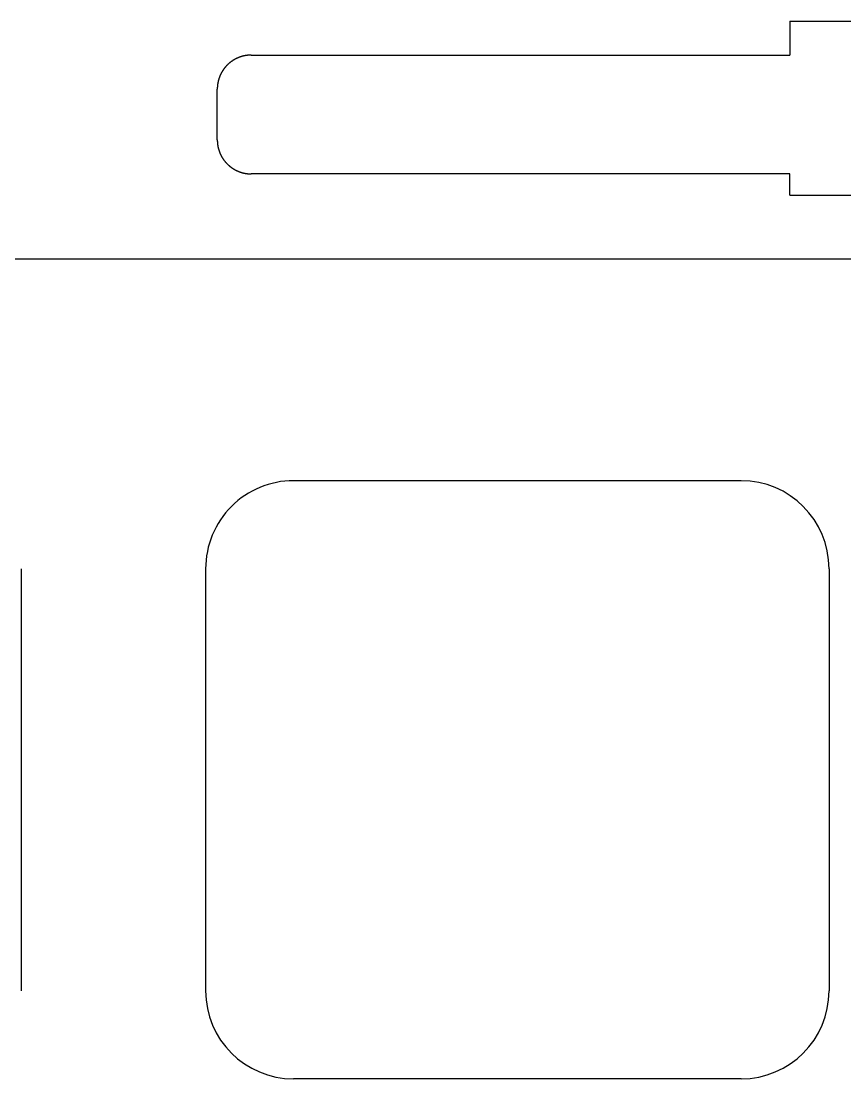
# Model space of a CAD drawing. Header units: millimetres. Extents: x -11 to 340, y -118 to 18.
# Drawn here: x 131.18 to 150.6, y -7.05 to 17.88 of the extents above; entities that cross this region are included whole.
import ezdxf

# ---------------------------------------------------------------- set-up
doc = ezdxf.new("R2010")
doc.units = ezdxf.units.MM
doc.header["$MEASUREMENT"] = 0
doc.layers.add('BLACK', color=7, linetype='CONTINUOUS')

msp = doc.modelspace()

# ---------------------------------------------------------------- linework, layer by layer
at = {"layer": 'BLACK', "linetype": 'Continuous'}
for p, q in [((149.3, 17.882529), (149.3, 17.082529)), ((149.3, 17.882529), (179.3, 17.882529)), ((136.168797, 16.956489), (136.162082, 16.952136)), ((136.175553, 16.960773), (136.168797, 16.956489)), ((136.182351, 16.964989), (136.175553, 16.960773)), ((136.189188, 16.969135), (136.182351, 16.964989)), ((136.196065, 16.973212), (136.189188, 16.969135)), ((136.202981, 16.977219), (136.196065, 16.973212)), ((136.209935, 16.981156), (136.202981, 16.977219)), ((136.216927, 16.985022), (136.209935, 16.981156)), ((136.223955, 16.988817), (136.216927, 16.985022)), ((136.231019, 16.992541), (136.223955, 16.988817)), ((136.238118, 16.996192), (136.231019, 16.992541)), ((136.245252, 16.999772), (136.238118, 16.996192)), ((136.25242, 17.00328), (136.245252, 16.999772)), ((136.259621, 17.006714), (136.25242, 17.00328)), ((136.266854, 17.010076), (136.259621, 17.006714)), ((136.274119, 17.013364), (136.266854, 17.010076)), ((136.281416, 17.016579), (136.274119, 17.013364)), ((136.288743, 17.01972), (136.281416, 17.016579)), ((136.2961, 17.022786), (136.288743, 17.01972)), ((136.303486, 17.025779), (136.2961, 17.022786)), ((136.310901, 17.028696), (136.303486, 17.025779)), ((136.318343, 17.031539), (136.310901, 17.028696)), ((136.325813, 17.034307), (136.318343, 17.031539)), ((136.33331, 17.036999), (136.325813, 17.034307)), ((136.340832, 17.039616), (136.33331, 17.036999)), ((136.34838, 17.042157), (136.340832, 17.039616)), ((136.355953, 17.044622), (136.34838, 17.042157)), ((136.36355, 17.047011), (136.355953, 17.044622)), ((136.37117, 17.049323), (136.36355, 17.047011)), ((136.378814, 17.051559), (136.37117, 17.049323)), ((136.38648, 17.053718), (136.378814, 17.051559)), ((136.394167, 17.055801), (136.38648, 17.053718)), ((136.401876, 17.057806), (136.394167, 17.055801)), ((136.409606, 17.059734), (136.401876, 17.057806)), ((136.417356, 17.061585), (136.409606, 17.059734)), ((136.425125, 17.063358), (136.417356, 17.061585)), ((136.432913, 17.065054), (136.425125, 17.063358)), ((136.44072, 17.066672), (136.432913, 17.065054)), ((136.448545, 17.068212), (136.44072, 17.066672)), ((136.456388, 17.069674), (136.448545, 17.068212)), ((136.464247, 17.071058), (136.456388, 17.069674)), ((136.472123, 17.072364), (136.464247, 17.071058)), ((136.480015, 17.073591), (136.472123, 17.072364)), ((136.487922, 17.07474), (136.480015, 17.073591)), ((136.495845, 17.07581), (136.487922, 17.07474)), ((136.503782, 17.076802), (136.495845, 17.07581)), ((136.511733, 17.077715), (136.503782, 17.076802)), ((136.519697, 17.078549), (136.511733, 17.077715)), ((136.527675, 17.079304), (136.519697, 17.078549)), ((136.535666, 17.07998), (136.527675, 17.079304)), ((136.543669, 17.080576), (136.535666, 17.07998)), ((136.551684, 17.081094), (136.543669, 17.080576)), ((136.55971, 17.081532), (136.551684, 17.081094)), ((136.567747, 17.081891), (136.55971, 17.081532)), ((136.575796, 17.08217), (136.567747, 17.081891)), ((136.583854, 17.082369), (136.575796, 17.08217)), ((136.591922, 17.082489), (136.583854, 17.082369)), ((136.6, 17.082529), (136.591922, 17.082489)), ((136.6, 17.082529), (149.3, 17.082529)), ((135.922397, 16.707996), (135.920274, 16.704604)), ((135.924538, 16.711379), (135.922397, 16.707996)), ((135.926695, 16.714751), (135.924538, 16.711379)), ((135.928869, 16.718113), (135.926695, 16.714751)), ((135.93106, 16.721464), (135.928869, 16.718113)), ((135.933269, 16.724805), (135.93106, 16.721464)), ((135.935494, 16.728134), (135.933269, 16.724805)), ((135.937736, 16.731453), (135.935494, 16.728134)), ((135.939994, 16.73476), (135.937736, 16.731453)), ((135.94227, 16.738058), (135.939994, 16.73476)), ((135.944562, 16.741343), (135.94227, 16.738058)), ((135.946871, 16.744618), (135.944562, 16.741343)), ((135.949196, 16.747881), (135.946871, 16.744618)), ((135.951538, 16.751133), (135.949196, 16.747881)), ((135.953896, 16.754373), (135.951538, 16.751133)), ((135.95627, 16.757602), (135.953896, 16.754373)), ((135.958661, 16.760819), (135.95627, 16.757602)), ((135.961068, 16.764025), (135.958661, 16.760819)), ((135.963491, 16.767218), (135.961068, 16.764025)), ((135.96593, 16.7704), (135.963491, 16.767218)), ((135.968385, 16.773569), (135.96593, 16.7704)), ((135.970856, 16.776727), (135.968385, 16.773569)), ((135.973343, 16.779873), (135.970856, 16.776727)), ((135.975846, 16.783006), (135.973343, 16.779873)), ((135.978364, 16.786127), (135.975846, 16.783006)), ((135.980899, 16.789235), (135.978364, 16.786127)), ((135.983448, 16.792331), (135.980899, 16.789235)), ((135.986014, 16.795415), (135.983448, 16.792331)), ((135.988594, 16.798485), (135.986014, 16.795415)), ((135.991191, 16.801543), (135.988594, 16.798485)), ((135.993802, 16.804588), (135.991191, 16.801543)), ((135.996429, 16.80762), (135.993802, 16.804588)), ((135.999071, 16.810639), (135.996429, 16.80762)), ((136.001728, 16.813645), (135.999071, 16.810639)), ((136.0044, 16.816638), (136.001728, 16.813645)), ((136.007087, 16.819617), (136.0044, 16.816638)), ((136.009789, 16.822583), (136.007087, 16.819617)), ((136.012506, 16.825536), (136.009789, 16.822583)), ((136.015237, 16.828475), (136.012506, 16.825536)), ((136.017984, 16.831401), (136.015237, 16.828475)), ((136.020744, 16.834312), (136.017984, 16.831401)), ((136.02352, 16.83721), (136.020744, 16.834312)), ((136.026309, 16.840095), (136.02352, 16.83721)), ((136.029113, 16.842965), (136.026309, 16.840095)), ((136.031931, 16.845821), (136.029113, 16.842965)), ((136.03761, 16.851491), (136.031931, 16.845821)), ((136.043346, 16.857104), (136.03761, 16.851491)), ((136.049136, 16.86266), (136.043346, 16.857104)), ((136.054982, 16.868157), (136.049136, 16.86266)), ((136.060881, 16.873595), (136.054982, 16.868157)), ((136.066834, 16.878974), (136.060881, 16.873595)), ((136.07284, 16.884292), (136.066834, 16.878974)), ((136.078898, 16.889551), (136.07284, 16.884292)), ((136.085007, 16.894747), (136.078898, 16.889551)), ((136.091168, 16.899882), (136.085007, 16.894747)), ((136.097378, 16.904955), (136.091168, 16.899882)), ((136.103638, 16.909965), (136.097378, 16.904955)), ((136.109946, 16.914911), (136.103638, 16.909965)), ((136.116302, 16.919793), (136.109946, 16.914911)), ((136.122706, 16.924611), (136.116302, 16.919793)), ((136.129156, 16.929364), (136.122706, 16.924611)), ((136.135653, 16.934051), (136.129156, 16.929364)), ((136.142194, 16.938673), (136.135653, 16.934051)), ((136.14878, 16.943227), (136.142194, 16.938673)), ((136.155409, 16.947715), (136.14878, 16.943227)), ((136.162082, 16.952136), (136.155409, 16.947715)), ((135.819374, 16.458313), (135.818511, 16.454419)), ((135.820257, 16.462205), (135.819374, 16.458313)), ((135.821159, 16.46609), (135.820257, 16.462205)), ((135.82208, 16.469972), (135.821159, 16.46609)), ((135.823021, 16.473846), (135.82208, 16.469972)), ((135.823981, 16.477718), (135.823021, 16.473846)), ((135.824961, 16.481583), (135.823981, 16.477718)), ((135.82596, 16.485444), (135.824961, 16.481583)), ((135.826978, 16.489298), (135.82596, 16.485444)), ((135.828015, 16.493149), (135.826978, 16.489298)), ((135.829072, 16.496992), (135.828015, 16.493149)), ((135.830148, 16.500832), (135.829072, 16.496992)), ((135.831243, 16.504664), (135.830148, 16.500832)), ((135.832358, 16.508493), (135.831243, 16.504664)), ((135.833491, 16.512314), (135.832358, 16.508493)), ((135.834644, 16.516131), (135.833491, 16.512314)), ((135.835816, 16.51994), (135.834644, 16.516131)), ((135.837007, 16.523746), (135.835816, 16.51994)), ((135.838217, 16.527543), (135.837007, 16.523746)), ((135.839447, 16.531336), (135.838217, 16.527543)), ((135.840695, 16.535121), (135.839447, 16.531336)), ((135.841962, 16.538902), (135.840695, 16.535121)), ((135.843248, 16.542674), (135.841962, 16.538902)), ((135.844554, 16.546442), (135.843248, 16.542674)), ((135.845878, 16.550201), (135.844554, 16.546442)), ((135.847221, 16.553956), (135.845878, 16.550201)), ((135.848583, 16.557703), (135.847221, 16.553956)), ((135.849964, 16.561444), (135.848583, 16.557703)), ((135.851364, 16.565177), (135.849964, 16.561444)), ((135.852782, 16.568905), (135.851364, 16.565177)), ((135.854219, 16.572624), (135.852782, 16.568905)), ((135.855676, 16.576338), (135.854219, 16.572624)), ((135.85715, 16.580042), (135.855676, 16.576338)), ((135.858644, 16.583742), (135.85715, 16.580042)), ((135.860156, 16.587432), (135.858644, 16.583742)), ((135.861687, 16.591117), (135.860156, 16.587432)), ((135.863236, 16.594793), (135.861687, 16.591117)), ((135.864804, 16.598462), (135.863236, 16.594793)), ((135.86639, 16.602123), (135.864804, 16.598462)), ((135.867995, 16.605777), (135.86639, 16.602123)), ((135.869618, 16.609422), (135.867995, 16.605777)), ((135.87126, 16.613061), (135.869618, 16.609422)), ((135.87292, 16.61669), (135.87126, 16.613061)), ((135.874598, 16.620313), (135.87292, 16.61669)), ((135.876295, 16.623926), (135.874598, 16.620313)), ((135.87801, 16.627532), (135.876295, 16.623926)), ((135.879743, 16.631129), (135.87801, 16.627532)), ((135.881495, 16.634719), (135.879743, 16.631129)), ((135.883264, 16.638298), (135.881495, 16.634719)), ((135.885052, 16.641871), (135.883264, 16.638298)), ((135.886857, 16.645434), (135.885052, 16.641871)), ((135.888681, 16.648989), (135.886857, 16.645434)), ((135.890522, 16.652534), (135.888681, 16.648989)), ((135.892382, 16.656071), (135.890522, 16.652534)), ((135.894259, 16.659599), (135.892382, 16.656071)), ((135.896155, 16.663118), (135.894259, 16.659599)), ((135.898068, 16.666627), (135.896155, 16.663118)), ((135.899999, 16.670128), (135.898068, 16.666627)), ((135.901948, 16.673619), (135.899999, 16.670128)), ((135.903914, 16.677101), (135.901948, 16.673619)), ((135.905898, 16.680572), (135.903914, 16.677101)), ((135.9079, 16.684036), (135.905898, 16.680572)), ((135.909918, 16.687488), (135.9079, 16.684036)), ((135.911955, 16.690931), (135.909918, 16.687488)), ((135.914008, 16.694364), (135.911955, 16.690931)), ((135.91608, 16.697788), (135.914008, 16.694364)), ((135.918168, 16.7012), (135.91608, 16.697788)), ((135.920274, 16.704604), (135.918168, 16.7012)), ((135.800014, 16.287302), (135.8, 16.283257)), ((135.8, 16.283257), (135.8, 16.282529)), ((135.8, 15.082529), (135.8, 16.282529)), ((135.800048, 16.291343), (135.800014, 16.287302)), ((135.800101, 16.295384), (135.800048, 16.291343)), ((135.800175, 16.29942), (135.800101, 16.295384)), ((135.800268, 16.303456), (135.800175, 16.29942)), ((135.800382, 16.307487), (135.800268, 16.303456)), ((135.800515, 16.311518), (135.800382, 16.307487)), ((135.800669, 16.315544), (135.800515, 16.311518)), ((135.800842, 16.31957), (135.800669, 16.315544)), ((135.801036, 16.32359), (135.800842, 16.31957)), ((135.801249, 16.327611), (135.801036, 16.32359)), ((135.801482, 16.331625), (135.801249, 16.327611)), ((135.801735, 16.33564), (135.801482, 16.331625)), ((135.802008, 16.339649), (135.801735, 16.33564)), ((135.802301, 16.343657), (135.802008, 16.339649)), ((135.802613, 16.34766), (135.802301, 16.343657)), ((135.802946, 16.351663), (135.802613, 16.34766)), ((135.803298, 16.35566), (135.802946, 16.351663)), ((135.80367, 16.359656), (135.803298, 16.35566)), ((135.804062, 16.363646), (135.80367, 16.359656)), ((135.804474, 16.367635), (135.804062, 16.363646)), ((135.804905, 16.371619), (135.804474, 16.367635)), ((135.805356, 16.375602), (135.804905, 16.371619)), ((135.805827, 16.379578), (135.805356, 16.375602)), ((135.806318, 16.383554), (135.805827, 16.379578)), ((135.806828, 16.387524), (135.806318, 16.383554)), ((135.807358, 16.391492), (135.806828, 16.387524)), ((135.807908, 16.395454), (135.807358, 16.391492)), ((135.808478, 16.399415), (135.807908, 16.395454)), ((135.809067, 16.40337), (135.808478, 16.399415)), ((135.809676, 16.407323), (135.809067, 16.40337)), ((135.810304, 16.41127), (135.809676, 16.407323)), ((135.810953, 16.415215), (135.810304, 16.41127)), ((135.81162, 16.419153), (135.810953, 16.415215)), ((135.812308, 16.42309), (135.81162, 16.419153)), ((135.813015, 16.427021), (135.812308, 16.42309)), ((135.813742, 16.430949), (135.813015, 16.427021)), ((135.814487, 16.434871), (135.813742, 16.430949)), ((135.815253, 16.43879), (135.814487, 16.434871)), ((135.816038, 16.442703), (135.815253, 16.43879)), ((135.816843, 16.446614), (135.816038, 16.442703)), ((135.817667, 16.450518), (135.816843, 16.446614)), ((135.818511, 16.454419), (135.817667, 16.450518)), ((135.8, 15.082529), (135.80004, 15.074451)), ((135.80004, 15.074451), (135.80016, 15.066383)), ((135.80016, 15.066383), (135.800359, 15.058325)), ((135.800359, 15.058325), (135.800638, 15.050276)), ((135.800638, 15.050276), (135.800997, 15.042239)), ((135.800997, 15.042239), (135.801435, 15.034213)), ((135.801435, 15.034213), (135.801953, 15.026198)), ((135.801953, 15.026198), (135.802549, 15.018195)), ((135.802549, 15.018195), (135.803225, 15.010204)), ((135.803225, 15.010204), (135.80398, 15.002226)), ((135.80398, 15.002226), (135.804814, 14.994262)), ((135.804814, 14.994262), (135.805727, 14.986311)), ((135.805727, 14.986311), (135.806719, 14.978374)), ((135.806719, 14.978374), (135.807789, 14.970451)), ((135.807789, 14.970451), (135.808938, 14.962544)), ((135.808938, 14.962544), (135.810165, 14.954652)), ((135.810165, 14.954652), (135.811471, 14.946776)), ((135.811471, 14.946776), (135.812855, 14.938917)), ((135.812855, 14.938917), (135.814317, 14.931074)), ((135.814317, 14.931074), (135.815857, 14.923249)), ((135.815857, 14.923249), (135.817475, 14.915442)), ((135.817475, 14.915442), (135.819171, 14.907654)), ((135.819171, 14.907654), (135.820944, 14.899884)), ((135.820944, 14.899884), (135.822795, 14.892135)), ((135.822795, 14.892135), (135.824723, 14.884405)), ((135.824723, 14.884405), (135.826728, 14.876696)), ((135.826728, 14.876696), (135.828811, 14.869008)), ((135.828811, 14.869008), (135.83097, 14.861343)), ((135.83097, 14.861343), (135.833206, 14.853699)), ((135.833206, 14.853699), (135.835518, 14.846079)), ((135.835518, 14.846079), (135.837907, 14.838482)), ((135.837907, 14.838482), (135.840372, 14.830909)), ((135.840372, 14.830909), (135.842913, 14.823361)), ((135.842913, 14.823361), (135.84553, 14.815839)), ((135.84553, 14.815839), (135.848222, 14.808342)), ((135.848222, 14.808342), (135.85099, 14.800872)), ((135.85099, 14.800872), (135.853833, 14.79343)), ((135.853833, 14.79343), (135.85675, 14.786015)), ((135.85675, 14.786015), (135.859743, 14.778629)), ((135.859743, 14.778629), (135.862809, 14.771272)), ((135.862809, 14.771272), (135.86595, 14.763945)), ((135.86595, 14.763945), (135.869165, 14.756648)), ((135.869165, 14.756648), (135.872453, 14.749383)), ((135.872453, 14.749383), (135.875815, 14.74215)), ((135.875815, 14.74215), (135.879249, 14.734949)), ((135.879249, 14.734949), (135.882757, 14.727781)), ((135.882757, 14.727781), (135.886337, 14.720647)), ((135.886337, 14.720647), (135.889988, 14.713548)), ((135.889988, 14.713548), (135.893712, 14.706484)), ((135.893712, 14.706484), (135.897507, 14.699456)), ((135.897507, 14.699456), (135.901373, 14.692464)), ((135.901373, 14.692464), (135.90531, 14.68551)), ((135.90531, 14.68551), (135.909317, 14.678594)), ((135.909317, 14.678594), (135.913394, 14.671717)), ((135.913394, 14.671717), (135.91754, 14.66488)), ((135.91754, 14.66488), (135.921756, 14.658082)), ((135.921756, 14.658082), (135.92604, 14.651326)), ((135.92604, 14.651326), (135.930393, 14.644611)), ((135.930393, 14.644611), (135.934814, 14.637938)), ((135.934814, 14.637938), (135.939301, 14.631309)), ((135.939301, 14.631309), (135.943856, 14.624723)), ((135.943856, 14.624723), (135.948478, 14.618182)), ((135.948478, 14.618182), (135.953165, 14.611685)), ((135.953165, 14.611685), (135.957918, 14.605235)), ((135.957918, 14.605235), (135.962736, 14.598832)), ((135.962736, 14.598832), (135.967618, 14.592475)), ((135.967618, 14.592475), (135.972564, 14.586167)), ((135.972564, 14.586167), (135.977574, 14.579907)), ((135.977574, 14.579907), (135.982647, 14.573697)), ((135.982647, 14.573697), (135.987782, 14.567537)), ((135.987782, 14.567537), (135.992978, 14.561427)), ((135.992978, 14.561427), (135.998236, 14.555369)), ((135.998236, 14.555369), (136.003555, 14.549363)), ((136.003555, 14.549363), (136.008934, 14.54341)), ((136.008934, 14.54341), (136.014372, 14.537511)), ((136.014372, 14.537511), (136.019869, 14.531665)), ((136.019869, 14.531665), (136.025425, 14.525875)), ((136.025425, 14.525875), (136.031038, 14.52014)), ((136.031038, 14.52014), (136.036708, 14.514461)), ((136.036708, 14.514461), (136.039564, 14.511642)), ((136.039564, 14.511642), (136.042434, 14.508838)), ((136.042434, 14.508838), (136.045318, 14.506049)), ((136.045318, 14.506049), (136.048217, 14.503273)), ((136.048217, 14.503273), (136.051128, 14.500513)), ((136.051128, 14.500513), (136.054054, 14.497766)), ((136.054054, 14.497766), (136.056993, 14.495035)), ((136.056993, 14.495035), (136.059946, 14.492318)), ((136.059946, 14.492318), (136.062912, 14.489616)), ((136.062912, 14.489616), (136.065891, 14.486929)), ((136.065891, 14.486929), (136.068884, 14.484257)), ((136.068884, 14.484257), (136.07189, 14.4816)), ((136.07189, 14.4816), (136.074909, 14.478958)), ((136.074909, 14.478958), (136.077941, 14.476331)), ((136.077941, 14.476331), (136.080986, 14.47372)), ((136.080986, 14.47372), (136.084044, 14.471123)), ((136.084044, 14.471123), (136.087114, 14.468543)), ((136.087114, 14.468543), (136.090198, 14.465977)), ((136.090198, 14.465977), (136.093294, 14.463428)), ((136.093294, 14.463428), (136.096402, 14.460893)), ((136.096402, 14.460893), (136.099523, 14.458375)), ((136.099523, 14.458375), (136.102656, 14.455872)), ((136.102656, 14.455872), (136.105802, 14.453385)), ((136.105802, 14.453385), (136.108959, 14.450914)), ((136.108959, 14.450914), (136.112129, 14.448459)), ((136.112129, 14.448459), (136.115311, 14.44602)), ((136.115311, 14.44602), (136.118504, 14.443597)), ((136.118504, 14.443597), (136.12171, 14.44119)), ((136.12171, 14.44119), (136.124927, 14.438799)), ((136.124927, 14.438799), (136.128156, 14.436425)), ((136.128156, 14.436425), (136.131396, 14.434067)), ((136.131396, 14.434067), (136.134648, 14.431725)), ((136.134648, 14.431725), (136.137911, 14.4294)), ((136.137911, 14.4294), (136.141186, 14.427091)), ((136.141186, 14.427091), (136.144471, 14.424799)), ((136.144471, 14.424799), (136.147769, 14.422523)), ((136.147769, 14.422523), (136.151076, 14.420265)), ((136.151076, 14.420265), (136.154395, 14.418023)), ((136.154395, 14.418023), (136.157724, 14.415798)), ((136.157724, 14.415798), (136.161065, 14.413589)), ((136.161065, 14.413589), (136.164416, 14.411398)), ((136.164416, 14.411398), (136.167778, 14.409224)), ((136.167778, 14.409224), (136.17115, 14.407067)), ((136.17115, 14.407067), (136.174533, 14.404926)), ((136.174533, 14.404926), (136.177925, 14.402804)), ((136.177925, 14.402804), (136.181329, 14.400697)), ((136.181329, 14.400697), (136.184741, 14.398609)), ((136.184741, 14.398609), (136.188165, 14.396538)), ((136.188165, 14.396538), (136.191598, 14.394484)), ((136.191598, 14.394484), (136.195041, 14.392447)), ((136.195041, 14.392447), (136.198493, 14.390429)), ((136.198493, 14.390429), (136.201957, 14.388427)), ((136.201957, 14.388427), (136.205428, 14.386443)), ((136.205428, 14.386443), (136.20891, 14.384477)), ((136.20891, 14.384477), (136.212401, 14.382528)), ((136.212401, 14.382528), (136.215902, 14.380597)), ((136.215902, 14.380597), (136.219411, 14.378684)), ((136.219411, 14.378684), (136.22293, 14.376789)), ((136.22293, 14.376789), (136.226457, 14.374911)), ((136.226457, 14.374911), (136.229995, 14.373051)), ((136.229995, 14.373051), (136.23354, 14.37121)), ((136.23354, 14.37121), (136.237095, 14.369386)), ((136.237095, 14.369386), (136.240658, 14.367581)), ((136.240658, 14.367581), (136.244231, 14.365793)), ((136.244231, 14.365793), (136.24781, 14.364024)), ((136.24781, 14.364024), (136.2514, 14.362272)), ((136.2514, 14.362272), (136.254997, 14.360539)), ((136.254997, 14.360539), (136.258603, 14.358824)), ((136.258603, 14.358824), (136.262216, 14.357127)), ((136.262216, 14.357127), (136.265839, 14.355449)), ((136.265839, 14.355449), (136.269468, 14.353789)), ((136.269468, 14.353789), (136.273107, 14.352147)), ((136.273107, 14.352147), (136.276752, 14.350524)), ((136.276752, 14.350524), (136.280406, 14.348919)), ((136.280406, 14.348919), (136.284067, 14.347333)), ((136.284067, 14.347333), (136.287736, 14.345765)), ((136.287736, 14.345765), (136.291412, 14.344216)), ((136.291412, 14.344216), (136.295097, 14.342685)), ((136.295097, 14.342685), (136.298787, 14.341173)), ((136.298787, 14.341173), (136.302487, 14.339679)), ((136.302487, 14.339679), (136.306191, 14.338205)), ((136.306191, 14.338205), (136.309905, 14.336748)), ((136.309905, 14.336748), (136.313624, 14.335311)), ((136.313624, 14.335311), (136.317352, 14.333893)), ((136.317352, 14.333893), (136.321085, 14.332493)), ((136.321085, 14.332493), (136.324826, 14.331112)), ((136.324826, 14.331112), (136.328573, 14.32975)), ((136.328573, 14.32975), (136.332328, 14.328407)), ((136.332328, 14.328407), (136.336087, 14.327083)), ((136.336087, 14.327083), (136.339855, 14.325777)), ((136.339855, 14.325777), (136.343627, 14.324491)), ((136.343627, 14.324491), (136.347408, 14.323224)), ((136.347408, 14.323224), (136.351193, 14.321976)), ((136.351193, 14.321976), (136.354986, 14.320746)), ((136.354986, 14.320746), (136.358783, 14.319536)), ((136.358783, 14.319536), (136.362589, 14.318345)), ((136.362589, 14.318345), (136.366398, 14.317173)), ((136.366398, 14.317173), (136.370215, 14.31602)), ((136.370215, 14.31602), (136.374036, 14.314887)), ((136.374036, 14.314887), (136.377865, 14.313772)), ((136.377865, 14.313772), (136.381697, 14.312677)), ((136.381697, 14.312677), (136.385537, 14.311601)), ((136.385537, 14.311601), (136.38938, 14.310544)), ((136.38938, 14.310544), (136.393231, 14.309507)), ((136.393231, 14.309507), (136.397085, 14.308489)), ((136.397085, 14.308489), (136.400946, 14.30749)), ((136.400946, 14.30749), (136.404811, 14.30651)), ((136.404811, 14.30651), (136.408683, 14.30555)), ((136.408683, 14.30555), (136.412557, 14.304609)), ((136.412557, 14.304609), (136.416439, 14.303688)), ((136.416439, 14.303688), (136.420324, 14.302786)), ((136.420324, 14.302786), (136.424216, 14.301903)), ((136.424216, 14.301903), (136.42811, 14.30104)), ((136.42811, 14.30104), (136.432012, 14.300196)), ((136.432012, 14.300196), (136.435915, 14.299372)), ((136.435915, 14.299372), (136.439826, 14.298567)), ((136.439826, 14.298567), (136.443739, 14.297782)), ((136.443739, 14.297782), (136.447658, 14.297016)), ((136.447658, 14.297016), (136.45158, 14.296271)), ((136.45158, 14.296271), (136.455508, 14.295544)), ((136.455508, 14.295544), (136.459439, 14.294837)), ((136.459439, 14.294837), (136.463376, 14.294149)), ((136.463376, 14.294149), (136.467314, 14.293482)), ((136.467314, 14.293482), (136.471259, 14.292833)), ((136.471259, 14.292833), (136.475206, 14.292205)), ((136.475206, 14.292205), (136.479159, 14.291596)), ((136.479159, 14.291596), (136.483114, 14.291007)), ((136.483114, 14.291007), (136.487075, 14.290437)), ((136.487075, 14.290437), (136.491037, 14.289887)), ((136.491037, 14.289887), (136.495005, 14.289357)), ((136.495005, 14.289357), (136.498975, 14.288847)), ((136.498975, 14.288847), (136.502951, 14.288356)), ((136.502951, 14.288356), (136.506927, 14.287885)), ((136.506927, 14.287885), (136.51091, 14.287434)), ((136.51091, 14.287434), (136.514894, 14.287003)), ((136.514894, 14.287003), (136.518883, 14.286591)), ((136.518883, 14.286591), (136.522873, 14.286199)), ((136.522873, 14.286199), (136.526869, 14.285827)), ((136.526869, 14.285827), (136.530866, 14.285475)), ((136.530866, 14.285475), (136.534869, 14.285142)), ((136.534869, 14.285142), (136.538872, 14.28483)), ((136.538872, 14.28483), (136.54288, 14.284537)), ((136.54288, 14.284537), (136.546889, 14.284264)), ((136.546889, 14.284264), (136.550904, 14.284011)), ((136.550904, 14.284011), (136.554919, 14.283778)), ((136.554919, 14.283778), (136.558939, 14.283565)), ((136.558939, 14.283565), (136.562959, 14.283371)), ((136.562959, 14.283371), (136.566985, 14.283198)), ((136.566985, 14.283198), (136.571011, 14.283044)), ((136.571011, 14.283044), (136.575042, 14.282911)), ((136.575042, 14.282911), (136.579073, 14.282797)), ((136.579073, 14.282797), (136.583109, 14.282704)), ((136.583109, 14.282704), (136.587145, 14.28263)), ((136.587145, 14.28263), (136.591186, 14.282577)), ((136.591186, 14.282577), (136.595227, 14.282543)), ((136.595227, 14.282543), (136.599272, 14.282529)), ((136.599272, 14.282529), (136.6, 14.282529)), ((149.3, 14.282529), (136.6, 14.282529)), ((149.3, 13.78), (149.3, 14.282529)), ((149.3, 13.78), (156.05, 13.78)), ((28.3, 12.28), (156.05, 12.28)), ((137.600001, 7.049998), (137.600001, 7.05)), ((148.15, 7.05), (137.600001, 7.05)), ((131.175001, 4.975), (131.175001, -4.975)), ((135.525001, 4.975), (135.525001, -4.975)), ((150.225001, 4.975), (150.225001, -4.975)), ((148.150001, -7.05), (137.6, -7.05)), ((148.150001, -7.050001), (148.150001, -7.05))]:
    msp.add_line(p, q, dxfattribs=at)
at = {"layer": 'BLACK'}
for centre, radius, start, end in [((137.6, 4.975), 2.074999, 89.9999724, 180), ((148.15, 4.975), 2.075, 0, 90), ((137.6, -4.975), 2.075, 180, 270), ((148.15, -4.975), 2.075001, 270.0000276, 0)]:
    msp.add_arc(centre, radius, start, end, dxfattribs=at)

doc.saveas('drawing.dxf')
